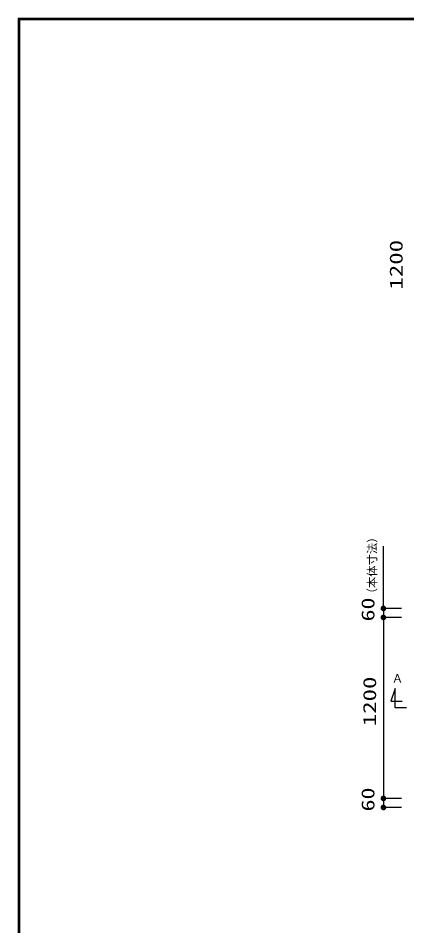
# Model space of a CAD drawing. Units: millimetres, scale not verified. Extents: x -10482 to 6837, y -7144 to 4933.
# Drawn here: x -9350 to -6771, y -1087 to 4933 of the extents above; entities that cross this region are included whole.
import ezdxf
from ezdxf.enums import TextEntityAlignment as Align

# ---------------------------------------------------------------- set-up
doc = ezdxf.new("R2010")
doc.units = ezdxf.units.MM
doc.header["$LTSCALE"] = 30
for name, color, linetype, lineweight in [('0-1_KIKI', 3, 'Continuous', 25), ('0-6_SUNPO', 7, 'Continuous', 25), ('0-7_07', 7, 'Continuous', 25)]:
    doc.layers.add(name, color=color, linetype=linetype, lineweight=lineweight)
doc.styles.add('MS Gothic', font='')
doc.styles.add('ＭＳ ゴシック', font='')
doc.styles.get('MS Gothic').set_extended_font_data('MS Gothic')
doc.styles.get('ＭＳ ゴシック').set_extended_font_data('MS Gothic')

msp = doc.modelspace()

# ---------------------------------------------------------------- linework, layer by layer
at = {"layer": '0-1_KIKI'}
msp.add_lwpolyline([(-6772.36, 358.52), (-6847.36, 358.52), (-6847.36, 488.52), (-6877.36, 403.52), (-6802.36, 403.52)], dxfattribs=at)
at = {"layer": '0-6_SUNPO', "color": 4}
for p, q in [((-6926.01, 1018.47), (-6926.01, 1432)), ((-6806.01, 1018.47), (-6926.01, 1018.47)), ((-6926.01, 1018.47), (-6926.01, 958.47)), ((-6806.01, 958.47), (-6926.01, 958.47)), ((-6806.01, 958.47), (-6926.01, 958.47)), ((-6926.01, 958.47), (-6926.01, -241.53)), ((-6806.01, -241.53), (-6926.01, -241.53)), ((-6806.01, -241.53), (-6926.01, -241.53)), ((-6926.01, -241.53), (-6926.01, -301.53)), ((-6806.01, -301.53), (-6926.01, -301.53))]:
    msp.add_line(p, q, dxfattribs=at)
at = {"layer": '0-6_SUNPO'}
for points in [[(-6943.33, 1025.65), (-6926.01, 1018.47), (-6944.4, 1022.13)], [(-6941.6, 1028.89), (-6926.01, 1018.47), (-6943.33, 1025.65)], [(-6939.27, 1031.73), (-6926.01, 1018.47), (-6941.6, 1028.89)], [(-6936.42, 1034.06), (-6926.01, 1018.47), (-6939.27, 1031.73)], [(-6933.18, 1035.8), (-6926.01, 1018.47), (-6936.42, 1034.06)], [(-6929.67, 1036.86), (-6926.01, 1018.47), (-6933.18, 1035.8)], [(-6926.01, 1037.22), (-6926.01, 1018.47), (-6929.67, 1036.86)], [(-6922.35, 1036.86), (-6926.01, 1018.47), (-6926.01, 1037.22)], [(-6918.83, 1035.8), (-6926.01, 1018.47), (-6922.35, 1036.86)], [(-6915.59, 1034.06), (-6926.01, 1018.47), (-6918.83, 1035.8)], [(-6912.75, 1031.73), (-6926.01, 1018.47), (-6915.59, 1034.06)], [(-6910.42, 1028.89), (-6926.01, 1018.47), (-6912.75, 1031.73)], [(-6908.68, 1025.65), (-6926.01, 1018.47), (-6910.42, 1028.89)], [(-6907.62, 1022.13), (-6926.01, 1018.47), (-6908.68, 1025.65)], [(-6944.4, 1022.13), (-6926.01, 1018.47), (-6944.76, 1018.47)], [(-6944.76, 1018.47), (-6926.01, 1018.47), (-6944.4, 1014.82)], [(-6944.4, 1014.82), (-6926.01, 1018.47), (-6943.33, 1011.3)], [(-6943.33, 965.65), (-6926.01, 958.47), (-6944.4, 962.13)], [(-6943.33, 965.65), (-6926.01, 958.47), (-6944.4, 962.13)], [(-6943.33, 1011.3), (-6926.01, 1018.47), (-6941.6, 1008.06)], [(-6941.6, 968.89), (-6926.01, 958.47), (-6943.33, 965.65)], [(-6941.6, 968.89), (-6926.01, 958.47), (-6943.33, 965.65)], [(-6941.6, 1008.06), (-6926.01, 1018.47), (-6939.27, 1005.22)], [(-6939.27, 971.73), (-6926.01, 958.47), (-6941.6, 968.89)], [(-6939.27, 971.73), (-6926.01, 958.47), (-6941.6, 968.89)], [(-6939.27, 1005.22), (-6926.01, 1018.47), (-6936.42, 1002.88)], [(-6936.42, 974.06), (-6926.01, 958.47), (-6939.27, 971.73)], [(-6936.42, 974.06), (-6926.01, 958.47), (-6939.27, 971.73)], [(-6936.42, 1002.88), (-6926.01, 1018.47), (-6933.18, 1001.15)], [(-6933.18, 975.8), (-6926.01, 958.47), (-6936.42, 974.06)], [(-6933.18, 975.8), (-6926.01, 958.47), (-6936.42, 974.06)], [(-6933.18, 1001.15), (-6926.01, 1018.47), (-6929.67, 1000.08)], [(-6929.67, 976.86), (-6926.01, 958.47), (-6933.18, 975.8)], [(-6929.67, 976.86), (-6926.01, 958.47), (-6933.18, 975.8)], [(-6929.67, 1000.08), (-6926.01, 1018.47), (-6926.01, 999.72)], [(-6926.01, 977.22), (-6926.01, 958.47), (-6929.67, 976.86)], [(-6926.01, 977.22), (-6926.01, 958.47), (-6929.67, 976.86)], [(-6907.26, 1018.47), (-6926.01, 1018.47), (-6907.62, 1022.13)], [(-6926.01, 999.72), (-6926.01, 1018.47), (-6922.35, 1000.08)], [(-6922.35, 1000.08), (-6926.01, 1018.47), (-6918.83, 1001.15)], [(-6918.83, 1001.15), (-6926.01, 1018.47), (-6915.59, 1002.88)], [(-6915.59, 1002.88), (-6926.01, 1018.47), (-6912.75, 1005.22)], [(-6912.75, 1005.22), (-6926.01, 1018.47), (-6910.42, 1008.06)], [(-6910.42, 1008.06), (-6926.01, 1018.47), (-6908.68, 1011.3)], [(-6908.68, 1011.3), (-6926.01, 1018.47), (-6907.62, 1014.82)], [(-6907.62, 1014.82), (-6926.01, 1018.47), (-6907.26, 1018.47)], [(-6922.35, 976.86), (-6926.01, 958.47), (-6926.01, 977.22)], [(-6922.35, 976.86), (-6926.01, 958.47), (-6926.01, 977.22)], [(-6918.83, 975.8), (-6926.01, 958.47), (-6922.35, 976.86)], [(-6918.83, 975.8), (-6926.01, 958.47), (-6922.35, 976.86)], [(-6915.59, 974.06), (-6926.01, 958.47), (-6918.83, 975.8)], [(-6915.59, 974.06), (-6926.01, 958.47), (-6918.83, 975.8)], [(-6912.75, 971.73), (-6926.01, 958.47), (-6915.59, 974.06)], [(-6912.75, 971.73), (-6926.01, 958.47), (-6915.59, 974.06)], [(-6910.42, 968.89), (-6926.01, 958.47), (-6912.75, 971.73)], [(-6910.42, 968.89), (-6926.01, 958.47), (-6912.75, 971.73)], [(-6908.68, 965.65), (-6926.01, 958.47), (-6910.42, 968.89)], [(-6908.68, 965.65), (-6926.01, 958.47), (-6910.42, 968.89)], [(-6907.62, 962.13), (-6926.01, 958.47), (-6908.68, 965.65)], [(-6907.62, 962.13), (-6926.01, 958.47), (-6908.68, 965.65)], [(-6944.4, 962.13), (-6926.01, 958.47), (-6944.76, 958.47)], [(-6944.4, 962.13), (-6926.01, 958.47), (-6944.76, 958.47)], [(-6944.76, 958.47), (-6926.01, 958.47), (-6944.4, 954.82)], [(-6944.76, 958.47), (-6926.01, 958.47), (-6944.4, 954.82)], [(-6944.4, 954.82), (-6926.01, 958.47), (-6943.33, 951.3)], [(-6944.4, 954.82), (-6926.01, 958.47), (-6943.33, 951.3)], [(-6943.33, 951.3), (-6926.01, 958.47), (-6941.6, 948.06)], [(-6943.33, 951.3), (-6926.01, 958.47), (-6941.6, 948.06)], [(-6941.6, 948.06), (-6926.01, 958.47), (-6939.27, 945.22)], [(-6941.6, 948.06), (-6926.01, 958.47), (-6939.27, 945.22)], [(-6939.27, 945.22), (-6926.01, 958.47), (-6936.42, 942.88)], [(-6939.27, 945.22), (-6926.01, 958.47), (-6936.42, 942.88)], [(-6936.42, 942.88), (-6926.01, 958.47), (-6933.18, 941.15)], [(-6936.42, 942.88), (-6926.01, 958.47), (-6933.18, 941.15)], [(-6933.18, 941.15), (-6926.01, 958.47), (-6929.67, 940.08)], [(-6933.18, 941.15), (-6926.01, 958.47), (-6929.67, 940.08)], [(-6929.67, 940.08), (-6926.01, 958.47), (-6926.01, 939.72)], [(-6929.67, 940.08), (-6926.01, 958.47), (-6926.01, 939.72)], [(-6907.26, 958.47), (-6926.01, 958.47), (-6907.62, 962.13)], [(-6907.26, 958.47), (-6926.01, 958.47), (-6907.62, 962.13)], [(-6926.01, 939.72), (-6926.01, 958.47), (-6922.35, 940.08)], [(-6922.35, 940.08), (-6926.01, 958.47), (-6918.83, 941.15)], [(-6918.83, 941.15), (-6926.01, 958.47), (-6915.59, 942.88)], [(-6915.59, 942.88), (-6926.01, 958.47), (-6912.75, 945.22)], [(-6912.75, 945.22), (-6926.01, 958.47), (-6910.42, 948.06)], [(-6910.42, 948.06), (-6926.01, 958.47), (-6908.68, 951.3)], [(-6908.68, 951.3), (-6926.01, 958.47), (-6907.62, 954.82)], [(-6907.62, 954.82), (-6926.01, 958.47), (-6907.26, 958.47)], [(-6926.01, 939.72), (-6926.01, 958.47), (-6922.35, 940.08)], [(-6922.35, 940.08), (-6926.01, 958.47), (-6918.83, 941.15)], [(-6918.83, 941.15), (-6926.01, 958.47), (-6915.59, 942.88)], [(-6915.59, 942.88), (-6926.01, 958.47), (-6912.75, 945.22)], [(-6912.75, 945.22), (-6926.01, 958.47), (-6910.42, 948.06)], [(-6910.42, 948.06), (-6926.01, 958.47), (-6908.68, 951.3)], [(-6908.68, 951.3), (-6926.01, 958.47), (-6907.62, 954.82)], [(-6907.62, 954.82), (-6926.01, 958.47), (-6907.26, 958.47)], [(-6944.4, -237.87), (-6926.01, -241.53), (-6944.76, -241.53)], [(-6944.4, -237.87), (-6926.01, -241.53), (-6944.76, -241.53)], [(-6943.33, -234.35), (-6926.01, -241.53), (-6944.4, -237.87)], [(-6943.33, -234.35), (-6926.01, -241.53), (-6944.4, -237.87)], [(-6941.6, -231.11), (-6926.01, -241.53), (-6943.33, -234.35)], [(-6941.6, -231.11), (-6926.01, -241.53), (-6943.33, -234.35)], [(-6939.27, -228.27), (-6926.01, -241.53), (-6941.6, -231.11)], [(-6939.27, -228.27), (-6926.01, -241.53), (-6941.6, -231.11)], [(-6936.42, -225.94), (-6926.01, -241.53), (-6939.27, -228.27)], [(-6936.42, -225.94), (-6926.01, -241.53), (-6939.27, -228.27)], [(-6933.18, -224.2), (-6926.01, -241.53), (-6936.42, -225.94)], [(-6933.18, -224.2), (-6926.01, -241.53), (-6936.42, -225.94)], [(-6929.67, -223.14), (-6926.01, -241.53), (-6933.18, -224.2)], [(-6929.67, -223.14), (-6926.01, -241.53), (-6933.18, -224.2)], [(-6926.01, -222.78), (-6926.01, -241.53), (-6929.67, -223.14)], [(-6926.01, -222.78), (-6926.01, -241.53), (-6929.67, -223.14)], [(-6922.35, -223.14), (-6926.01, -241.53), (-6926.01, -222.78)], [(-6922.35, -223.14), (-6926.01, -241.53), (-6926.01, -222.78)], [(-6918.83, -224.2), (-6926.01, -241.53), (-6922.35, -223.14)], [(-6918.83, -224.2), (-6926.01, -241.53), (-6922.35, -223.14)], [(-6915.59, -225.94), (-6926.01, -241.53), (-6918.83, -224.2)], [(-6915.59, -225.94), (-6926.01, -241.53), (-6918.83, -224.2)], [(-6912.75, -228.27), (-6926.01, -241.53), (-6915.59, -225.94)], [(-6912.75, -228.27), (-6926.01, -241.53), (-6915.59, -225.94)], [(-6910.42, -231.11), (-6926.01, -241.53), (-6912.75, -228.27)], [(-6910.42, -231.11), (-6926.01, -241.53), (-6912.75, -228.27)], [(-6908.68, -234.35), (-6926.01, -241.53), (-6910.42, -231.11)], [(-6908.68, -234.35), (-6926.01, -241.53), (-6910.42, -231.11)], [(-6907.62, -237.87), (-6926.01, -241.53), (-6908.68, -234.35)], [(-6907.62, -237.87), (-6926.01, -241.53), (-6908.68, -234.35)], [(-6907.26, -241.53), (-6926.01, -241.53), (-6907.62, -237.87)], [(-6907.26, -241.53), (-6926.01, -241.53), (-6907.62, -237.87)], [(-6944.76, -241.53), (-6926.01, -241.53), (-6944.4, -245.18)], [(-6944.76, -241.53), (-6926.01, -241.53), (-6944.4, -245.18)], [(-6944.4, -297.87), (-6926.01, -301.53), (-6944.76, -301.53)], [(-6944.4, -245.18), (-6926.01, -241.53), (-6943.33, -248.7)], [(-6944.4, -245.18), (-6926.01, -241.53), (-6943.33, -248.7)], [(-6943.33, -294.35), (-6926.01, -301.53), (-6944.4, -297.87)], [(-6943.33, -248.7), (-6926.01, -241.53), (-6941.6, -251.94)], [(-6943.33, -248.7), (-6926.01, -241.53), (-6941.6, -251.94)], [(-6941.6, -291.11), (-6926.01, -301.53), (-6943.33, -294.35)], [(-6941.6, -251.94), (-6926.01, -241.53), (-6939.27, -254.78)], [(-6941.6, -251.94), (-6926.01, -241.53), (-6939.27, -254.78)], [(-6939.27, -288.27), (-6926.01, -301.53), (-6941.6, -291.11)], [(-6939.27, -254.78), (-6926.01, -241.53), (-6936.42, -257.12)], [(-6939.27, -254.78), (-6926.01, -241.53), (-6936.42, -257.12)], [(-6936.42, -285.94), (-6926.01, -301.53), (-6939.27, -288.27)], [(-6936.42, -257.12), (-6926.01, -241.53), (-6933.18, -258.85)], [(-6936.42, -257.12), (-6926.01, -241.53), (-6933.18, -258.85)], [(-6933.18, -284.2), (-6926.01, -301.53), (-6936.42, -285.94)], [(-6933.18, -258.85), (-6926.01, -241.53), (-6929.67, -259.92)], [(-6933.18, -258.85), (-6926.01, -241.53), (-6929.67, -259.92)], [(-6929.67, -283.14), (-6926.01, -301.53), (-6933.18, -284.2)], [(-6929.67, -259.92), (-6926.01, -241.53), (-6926.01, -260.28)], [(-6929.67, -259.92), (-6926.01, -241.53), (-6926.01, -260.28)], [(-6926.01, -282.78), (-6926.01, -301.53), (-6929.67, -283.14)], [(-6926.01, -260.28), (-6926.01, -241.53), (-6922.35, -259.92)], [(-6922.35, -259.92), (-6926.01, -241.53), (-6918.83, -258.85)], [(-6918.83, -258.85), (-6926.01, -241.53), (-6915.59, -257.12)], [(-6915.59, -257.12), (-6926.01, -241.53), (-6912.75, -254.78)], [(-6912.75, -254.78), (-6926.01, -241.53), (-6910.42, -251.94)], [(-6910.42, -251.94), (-6926.01, -241.53), (-6908.68, -248.7)], [(-6908.68, -248.7), (-6926.01, -241.53), (-6907.62, -245.18)], [(-6907.62, -245.18), (-6926.01, -241.53), (-6907.26, -241.53)], [(-6926.01, -260.28), (-6926.01, -241.53), (-6922.35, -259.92)], [(-6922.35, -259.92), (-6926.01, -241.53), (-6918.83, -258.85)], [(-6918.83, -258.85), (-6926.01, -241.53), (-6915.59, -257.12)], [(-6915.59, -257.12), (-6926.01, -241.53), (-6912.75, -254.78)], [(-6912.75, -254.78), (-6926.01, -241.53), (-6910.42, -251.94)], [(-6910.42, -251.94), (-6926.01, -241.53), (-6908.68, -248.7)], [(-6908.68, -248.7), (-6926.01, -241.53), (-6907.62, -245.18)], [(-6907.62, -245.18), (-6926.01, -241.53), (-6907.26, -241.53)], [(-6922.35, -283.14), (-6926.01, -301.53), (-6926.01, -282.78)], [(-6918.83, -284.2), (-6926.01, -301.53), (-6922.35, -283.14)], [(-6915.59, -285.94), (-6926.01, -301.53), (-6918.83, -284.2)], [(-6912.75, -288.27), (-6926.01, -301.53), (-6915.59, -285.94)], [(-6910.42, -291.11), (-6926.01, -301.53), (-6912.75, -288.27)], [(-6908.68, -294.35), (-6926.01, -301.53), (-6910.42, -291.11)], [(-6907.62, -297.87), (-6926.01, -301.53), (-6908.68, -294.35)], [(-6907.26, -301.53), (-6926.01, -301.53), (-6907.62, -297.87)], [(-6944.76, -301.53), (-6926.01, -301.53), (-6944.4, -305.18)], [(-6944.4, -305.18), (-6926.01, -301.53), (-6943.33, -308.7)], [(-6943.33, -308.7), (-6926.01, -301.53), (-6941.6, -311.94)], [(-6941.6, -311.94), (-6926.01, -301.53), (-6939.27, -314.78)], [(-6939.27, -314.78), (-6926.01, -301.53), (-6936.42, -317.12)], [(-6936.42, -317.12), (-6926.01, -301.53), (-6933.18, -318.85)], [(-6933.18, -318.85), (-6926.01, -301.53), (-6929.67, -319.92)], [(-6929.67, -319.92), (-6926.01, -301.53), (-6926.01, -320.28)], [(-6926.01, -320.28), (-6926.01, -301.53), (-6922.35, -319.92)], [(-6922.35, -319.92), (-6926.01, -301.53), (-6918.83, -318.85)], [(-6918.83, -318.85), (-6926.01, -301.53), (-6915.59, -317.12)], [(-6915.59, -317.12), (-6926.01, -301.53), (-6912.75, -314.78)], [(-6912.75, -314.78), (-6926.01, -301.53), (-6910.42, -311.94)], [(-6910.42, -311.94), (-6926.01, -301.53), (-6908.68, -308.7)], [(-6908.68, -308.7), (-6926.01, -301.53), (-6907.62, -305.18)], [(-6907.62, -305.18), (-6926.01, -301.53), (-6907.26, -301.53)]]:
    msp.add_solid(points, dxfattribs=at)
at = {"layer": '0-7_07'}
for p, q in [((-9349.95, 4933.32), (6836.85, 4933.32)), ((-9349.95, 4933.32), (-9349.95, -6651.49)), ((-9349.35, 4932.72), (6836.25, 4932.72)), ((-9349.35, 4932.72), (-9349.35, -6650.89)), ((-9348.75, 4932.12), (6835.65, 4932.12)), ((-9348.75, 4932.12), (-9348.75, -6650.29)), ((-9348.15, 4931.52), (6835.05, 4931.52)), ((-9348.15, 4931.52), (-9348.15, -6649.69)), ((-9347.55, 4930.92), (6834.45, 4930.92)), ((-9347.55, 4930.92), (-9347.55, -6649.09)), ((-9346.95, 4930.32), (6833.85, 4930.32)), ((-9346.95, 4930.32), (-9346.95, -6648.49)), ((-9346.35, 4929.72), (6833.25, 4929.72)), ((-9346.35, 4929.72), (-9346.35, -6647.89)), ((-9345.75, 4929.12), (6832.65, 4929.12)), ((-9345.75, 4929.12), (-9345.75, -6647.29)), ((-9345.15, 4928.52), (6832.05, 4928.52)), ((-9345.15, 4928.52), (-9345.15, -6646.69)), ((-9344.55, 4927.92), (6831.45, 4927.92)), ((-9344.55, 4927.92), (-9344.55, -6646.09)), ((-9343.95, 4927.32), (6830.85, 4927.32)), ((-9343.95, 4927.32), (-9343.95, -6645.49)), ((-9343.35, 4926.72), (6830.25, 4926.72)), ((-9343.35, 4926.72), (-9343.35, -6644.89)), ((-9342.75, 4926.12), (6829.65, 4926.12)), ((-9342.75, 4926.12), (-9342.75, -6644.29)), ((-9342.15, 4925.52), (6829.05, 4925.52)), ((-9342.15, 4925.52), (-9342.15, -6643.69)), ((-9341.55, 4924.92), (6828.45, 4924.92)), ((-9341.55, 4924.92), (-9341.55, -6643.08))]:
    msp.add_line(p, q, dxfattribs=at)

# ---------------------------------------------------------------- texts
at = {"layer": '0-1_KIKI', "color": 4, "style": 'MS Gothic'}
msp.add_text('Ａ', height=54.99, dxfattribs=at).set_placement((-6870.44, 509.79), align=Align.BOTTOM_LEFT)
at = {"layer": '0-6_SUNPO', "color": 3, "style": 'ＭＳ ゴシック'}
for s, width, p in [('1200', 1.4, (-6772.69, 3132.88)), ('60', 1.35, (-6959.76, 931.9)), ('1200', 1.4, (-6948.51, 236.76)), ('60', 1.35, (-6959.76, -328.1))]:
    msp.add_text(s, height=86.59, rotation=90, dxfattribs=dict(at, width=width)).set_placement(p, align=Align.BOTTOM_LEFT)
at = {"layer": '0-6_SUNPO', "color": 4, "style": 'MS Gothic'}
msp.add_text('（本体寸法）', height=54.99, rotation=90, dxfattribs=at).set_placement((-6956.41, 1078.82), align=Align.BOTTOM_LEFT)

doc.saveas('drawing.dxf')
